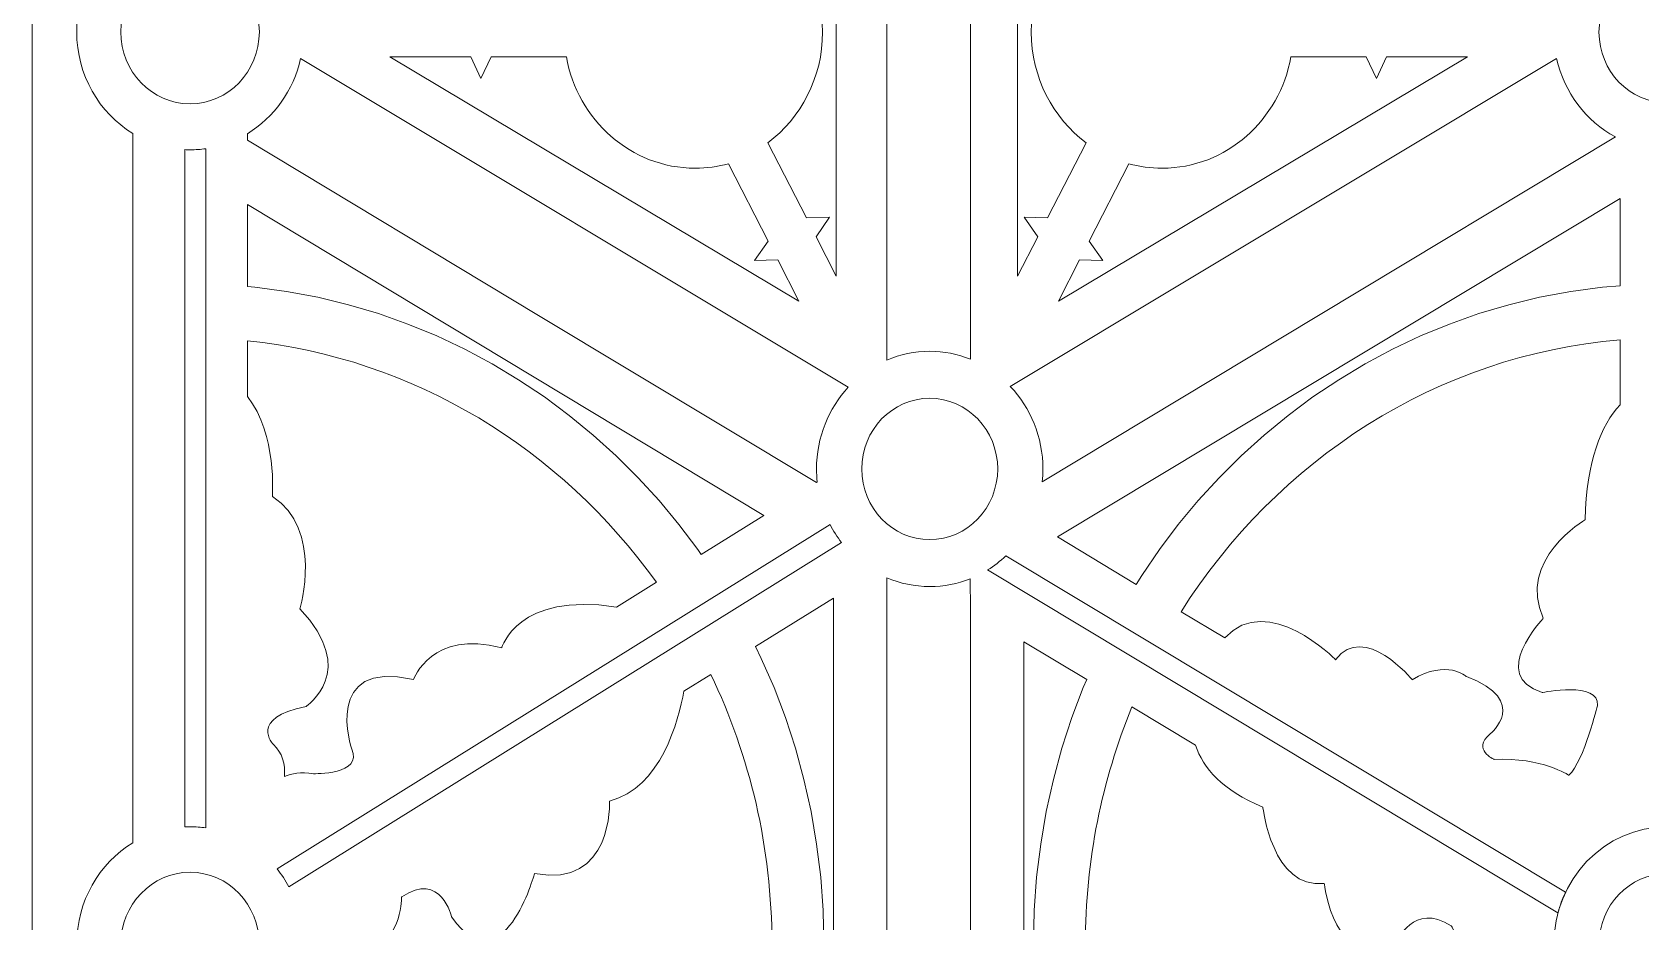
# Model space of a CAD drawing. Header units: centimetres. Extents: x 10.1 to 16.7, y -9.5 to 9.5.
# Drawn here: x 10.145 to 13.382, y -4.494 to -2.706 of the extents above; entities that cross this region are included whole.
import ezdxf

# ---------------------------------------------------------------- set-up
doc = ezdxf.new("R2010")
doc.units = ezdxf.units.CM
doc.header["$MEASUREMENT"] = 0
doc.layers.add('layer 1', color=7, linetype='Continuous')

msp = doc.modelspace()

# ---------------------------------------------------------------- linework, layer by layer
at = {"layer": 'layer 1', "color": 250, "lineweight": 9}
for points, knots in [([(10.14539, 9.49999), (10.14539, 9.49999), (16.7385, 9.49999), (16.7385, 9.49999), (16.7385, 9.49999), (16.7385, 9.49999), (16.7385, -9.50001), (16.7385, -9.50001), (16.7385, -9.50001), (16.7385, -9.50001), (10.14539, -9.50001), (10.14539, -9.50001), (10.14539, -9.50001), (10.14539, -9.50001), (10.14539, 9.49999), (10.14539, 9.49999)], [0, 0, 0, 0, 0.2, 0.2, 0.2, 0.2, 0.4, 0.4, 0.4, 0.4, 0.6, 0.6, 0.6, 0.6, 1, 1, 1, 1]), ([(11.76315, -2.19706), (11.76315, -2.19706), (11.76315, -3.19678), (11.76315, -3.19678), (11.76315, -3.19678), (11.76315, -3.19678), (11.72239, -3.1172), (11.72239, -3.1172), (11.72239, -3.1172), (11.72239, -3.1172), (11.74965, -3.07795), (11.74965, -3.07795), (11.74965, -3.07795), (11.74965, -3.07795), (11.70309, -3.07955), (11.70309, -3.07955), (11.70309, -3.07955), (11.70309, -3.07955), (11.62548, -2.92818), (11.62548, -2.92818)], [0, 0, 0, 0, 0.1666667, 0.1666667, 0.1666667, 0.1666667, 0.3333333, 0.3333333, 0.3333333, 0.3333333, 0.5, 0.5, 0.5, 0.5, 0.6666667, 0.6666667, 0.6666667, 0.6666667, 1, 1, 1, 1]), ([(12.12802, -2.19706), (12.12802, -2.19706), (12.12802, -3.19678), (12.12802, -3.19678), (12.12802, -3.19678), (12.12802, -3.19678), (12.16879, -3.1172), (12.16879, -3.1172), (12.16879, -3.1172), (12.16879, -3.1172), (12.14152, -3.07795), (12.14152, -3.07795), (12.14152, -3.07795), (12.14152, -3.07795), (12.18808, -3.07955), (12.18808, -3.07955), (12.18808, -3.07955), (12.18808, -3.07955), (12.26568, -2.92818), (12.26568, -2.92818)], [0, 0, 0, 0, 0.1666667, 0.1666667, 0.1666667, 0.1666667, 0.3333333, 0.3333333, 0.3333333, 0.3333333, 0.5, 0.5, 0.5, 0.5, 0.6666667, 0.6666667, 0.6666667, 0.6666667, 1, 1, 1, 1]), ([(11.62548, -2.92818), (11.69206, -2.87849), (11.7356, -2.79739), (11.7356, -2.70607), (11.7356, -2.70607), (11.7356, -2.61165), (11.68909, -2.52817), (11.61862, -2.47902)], [0, 0, 0, 0, 0.3333333, 0.3333333, 0.3333333, 0.3333333, 1, 1, 1, 1]), ([(12.26568, -2.92818), (12.19911, -2.87849), (12.15558, -2.79739), (12.15558, -2.70607), (12.15558, -2.70607), (12.15558, -2.61165), (12.20208, -2.52817), (12.27255, -2.47902)], [0, 0, 0, 0, 0.3333333, 0.3333333, 0.3333333, 0.3333333, 1, 1, 1, 1]), ([(10.34781, -2.9096), (10.28041, -2.86837), (10.23503, -2.79223), (10.23503, -2.70543), (10.23503, -2.70543), (10.23503, -2.61864), (10.28041, -2.54251), (10.34781, -2.5013)], [0, 0, 0, 0, 0.3333333, 0.3333333, 0.3333333, 0.3333333, 1, 1, 1, 1]), ([(10.60245, -2.70543), (10.60245, -2.78517), (10.53983, -2.8502), (10.46304, -2.8502), (10.46304, -2.8502), (10.38624, -2.8502), (10.32363, -2.78517), (10.32363, -2.70543), (10.32363, -2.70543), (10.32363, -2.62571), (10.38624, -2.56069), (10.46304, -2.56069), (10.46304, -2.56069), (10.53983, -2.56069), (10.60245, -2.62571), (10.60245, -2.70543)], [0, 0, 0, 0, 0.2, 0.2, 0.2, 0.2, 0.4, 0.4, 0.4, 0.4, 0.6, 0.6, 0.6, 0.6, 1, 1, 1, 1]), ([(13.57128, -2.70599), (13.57128, -2.78422), (13.50982, -2.84804), (13.43449, -2.84804), (13.43449, -2.84804), (13.35913, -2.84804), (13.29769, -2.78422), (13.29769, -2.70599), (13.29769, -2.70599), (13.29769, -2.62776), (13.35913, -2.56395), (13.43449, -2.56395), (13.43449, -2.56395), (13.50982, -2.56395), (13.57128, -2.62776), (13.57128, -2.70599)], [0, 0, 0, 0, 0.2, 0.2, 0.2, 0.2, 0.4, 0.4, 0.4, 0.4, 0.6, 0.6, 0.6, 0.6, 1, 1, 1, 1]), ([(11.68791, -3.24671), (11.68791, -3.24671), (10.86522, -2.75544), (10.86522, -2.75544), (10.86522, -2.75544), (10.86522, -2.75544), (11.02769, -2.75544), (11.02769, -2.75544), (11.02769, -2.75544), (11.02769, -2.75544), (11.04821, -2.79889), (11.04821, -2.79889), (11.04821, -2.79889), (11.04821, -2.79889), (11.06877, -2.75544), (11.06877, -2.75544), (11.06877, -2.75544), (11.06877, -2.75544), (11.22018, -2.75544), (11.22018, -2.75544)], [0, 0, 0, 0, 0.1666667, 0.1666667, 0.1666667, 0.1666667, 0.3333333, 0.3333333, 0.3333333, 0.3333333, 0.5, 0.5, 0.5, 0.5, 0.6666667, 0.6666667, 0.6666667, 0.6666667, 1, 1, 1, 1]), ([(11.22018, -2.75544), (11.24268, -2.88259), (11.35038, -2.97946), (11.47915, -2.97946), (11.47915, -2.97946), (11.50233, -2.97946), (11.52482, -2.97631), (11.54624, -2.97041)], [0, 0, 0, 0, 0.3333333, 0.3333333, 0.3333333, 0.3333333, 1, 1, 1, 1]), ([(12.21012, -3.24671), (12.21012, -3.24671), (13.03282, -2.75544), (13.03282, -2.75544), (13.03282, -2.75544), (13.03282, -2.75544), (12.87035, -2.75544), (12.87035, -2.75544), (12.87035, -2.75544), (12.87035, -2.75544), (12.84982, -2.79889), (12.84982, -2.79889), (12.84982, -2.79889), (12.84982, -2.79889), (12.82927, -2.75544), (12.82927, -2.75544), (12.82927, -2.75544), (12.82927, -2.75544), (12.67785, -2.75544), (12.67785, -2.75544)], [0, 0, 0, 0, 0.1666667, 0.1666667, 0.1666667, 0.1666667, 0.3333333, 0.3333333, 0.3333333, 0.3333333, 0.5, 0.5, 0.5, 0.5, 0.6666667, 0.6666667, 0.6666667, 0.6666667, 1, 1, 1, 1]), ([(12.67785, -2.75544), (12.65536, -2.88259), (12.54766, -2.97946), (12.41887, -2.97946), (12.41887, -2.97946), (12.39571, -2.97946), (12.37321, -2.97631), (12.35178, -2.97041)], [0, 0, 0, 0, 0.3333333, 0.3333333, 0.3333333, 0.3333333, 1, 1, 1, 1]), ([(10.57833, -2.91013), (10.57833, -2.91013), (10.57833, -2.92295), (10.57833, -2.92295), (10.57833, -2.92295), (10.57833, -2.92295), (11.16434, -3.27541), (11.16434, -3.27541), (11.16434, -3.27541), (11.16434, -3.27541), (11.72323, -3.61155), (11.72323, -3.61155), (11.72323, -3.61155), (11.72323, -3.61155), (11.7248, -3.61022), (11.7248, -3.61022)], [0, 0, 0, 0, 0.2, 0.2, 0.2, 0.2, 0.4, 0.4, 0.4, 0.4, 0.6, 0.6, 0.6, 0.6, 1, 1, 1, 1]), ([(10.49462, -2.94027), (10.48446, -2.94173), (10.47409, -2.94249), (10.46355, -2.94249), (10.46355, -2.94249), (10.45992, -2.94249), (10.45635, -2.94239), (10.45277, -2.94221)], [0, 0, 0, 0, 0.3333333, 0.3333333, 0.3333333, 0.3333333, 1, 1, 1, 1]), ([(12.17753, -3.60991), (12.17753, -3.60991), (12.73369, -3.27541), (12.73369, -3.27541), (12.73369, -3.27541), (12.73369, -3.27541), (13.33065, -2.91639), (13.33065, -2.91639)], [0, 0, 0, 0, 0.3333333, 0.3333333, 0.3333333, 0.3333333, 1, 1, 1, 1]), ([(11.54624, -2.97041), (11.54624, -2.97041), (11.62599, -3.12594), (11.62599, -3.12594), (11.62599, -3.12594), (11.62599, -3.12594), (11.59872, -3.16518), (11.59872, -3.16518), (11.59872, -3.16518), (11.59872, -3.16518), (11.64528, -3.1636), (11.64528, -3.1636), (11.64528, -3.1636), (11.64528, -3.1636), (11.68791, -3.24671), (11.68791, -3.24671)], [0, 0, 0, 0, 0.2, 0.2, 0.2, 0.2, 0.4, 0.4, 0.4, 0.4, 0.6, 0.6, 0.6, 0.6, 1, 1, 1, 1]), ([(12.35178, -2.97041), (12.35178, -2.97041), (12.27204, -3.12594), (12.27204, -3.12594), (12.27204, -3.12594), (12.27204, -3.12594), (12.29932, -3.16518), (12.29932, -3.16518), (12.29932, -3.16518), (12.29932, -3.16518), (12.25275, -3.1636), (12.25275, -3.1636), (12.25275, -3.1636), (12.25275, -3.1636), (12.21012, -3.24671), (12.21012, -3.24671)], [0, 0, 0, 0, 0.2, 0.2, 0.2, 0.2, 0.4, 0.4, 0.4, 0.4, 0.6, 0.6, 0.6, 0.6, 1, 1, 1, 1]), ([(12.3668, -3.81613), (12.3668, -3.81613), (12.37788, -3.7982), (12.37788, -3.7982), (12.37788, -3.7982), (12.37788, -3.7982), (12.41342, -3.74615), (12.41342, -3.74615), (12.41342, -3.74615), (12.41342, -3.74615), (12.4513, -3.69599), (12.4513, -3.69599), (12.4513, -3.69599), (12.4513, -3.69599), (12.49137, -3.64778), (12.49137, -3.64778), (12.49137, -3.64778), (12.49137, -3.64778), (12.5336, -3.60168), (12.5336, -3.60168), (12.5336, -3.60168), (12.5336, -3.60168), (12.57786, -3.55767), (12.57786, -3.55767), (12.57786, -3.55767), (12.57786, -3.55767), (12.62411, -3.51591), (12.62411, -3.51591), (12.62411, -3.51591), (12.62411, -3.51591), (12.67225, -3.47645), (12.67225, -3.47645), (12.67225, -3.47645), (12.67225, -3.47645), (12.72222, -3.43938), (12.72222, -3.43938), (12.72222, -3.43938), (12.72222, -3.43938), (12.77396, -3.40476), (12.77396, -3.40476), (12.77396, -3.40476), (12.77396, -3.40476), (12.82733, -3.37272), (12.82733, -3.37272), (12.82733, -3.37272), (12.82733, -3.37272), (12.8823, -3.34332), (12.8823, -3.34332), (12.8823, -3.34332), (12.8823, -3.34332), (12.93876, -3.31664), (12.93876, -3.31664), (12.93876, -3.31664), (12.93876, -3.31664), (12.99665, -3.29279), (12.99665, -3.29279), (12.99665, -3.29279), (12.99665, -3.29279), (13.05588, -3.27183), (13.05588, -3.27183), (13.05588, -3.27183), (13.05588, -3.27183), (13.11638, -3.25387), (13.11638, -3.25387), (13.11638, -3.25387), (13.11638, -3.25387), (13.17804, -3.23897), (13.17804, -3.23897), (13.17804, -3.23897), (13.17804, -3.23897), (13.24075, -3.22725), (13.24075, -3.22725), (13.24075, -3.22725), (13.24075, -3.22725), (13.30447, -3.21877), (13.30447, -3.21877), (13.30447, -3.21877), (13.30447, -3.21877), (13.33998, -3.21593), (13.33998, -3.21593), (13.33998, -3.21593), (13.33998, -3.21593), (13.33998, -3.04012), (13.33998, -3.04012), (13.33998, -3.04012), (13.33998, -3.04012), (12.20816, -3.72087), (12.20816, -3.72087), (12.20816, -3.72087), (12.20816, -3.72087), (12.3668, -3.81613), (12.3668, -3.81613)], [0, 0, 0, 0, 0.0416667, 0.0416667, 0.0416667, 0.0416667, 0.0833333, 0.0833333, 0.0833333, 0.0833333, 0.125, 0.125, 0.125, 0.125, 0.1666667, 0.1666667, 0.1666667, 0.1666667, 0.2083333, 0.2083333, 0.2083333, 0.2083333, 0.25, 0.25, 0.25, 0.25, 0.2916667, 0.2916667, 0.2916667, 0.2916667, 0.3333333, 0.3333333, 0.3333333, 0.3333333, 0.375, 0.375, 0.375, 0.375, 0.4166667, 0.4166667, 0.4166667, 0.4166667, 0.4583333, 0.4583333, 0.4583333, 0.4583333, 0.5, 0.5, 0.5, 0.5, 0.5416667, 0.5416667, 0.5416667, 0.5416667, 0.5833333, 0.5833333, 0.5833333, 0.5833333, 0.625, 0.625, 0.625, 0.625, 0.6666667, 0.6666667, 0.6666667, 0.6666667, 0.7083333, 0.7083333, 0.7083333, 0.7083333, 0.75, 0.75, 0.75, 0.75, 0.7916667, 0.7916667, 0.7916667, 0.7916667, 0.8333333, 0.8333333, 0.8333333, 0.8333333, 0.875, 0.875, 0.875, 0.875, 0.9166667, 0.9166667, 0.9166667, 0.9166667, 1, 1, 1, 1]), ([(10.57833, -3.21755), (10.57833, -3.21755), (10.59354, -3.21877), (10.59354, -3.21877), (10.59354, -3.21877), (10.59354, -3.21877), (10.65725, -3.22725), (10.65725, -3.22725), (10.65725, -3.22725), (10.65725, -3.22725), (10.72002, -3.23897), (10.72002, -3.23897), (10.72002, -3.23897), (10.72002, -3.23897), (10.78165, -3.25387), (10.78165, -3.25387), (10.78165, -3.25387), (10.78165, -3.25387), (10.84216, -3.27183), (10.84216, -3.27183), (10.84216, -3.27183), (10.84216, -3.27183), (10.90138, -3.29278), (10.90138, -3.29278), (10.90138, -3.29278), (10.90138, -3.29278), (10.95927, -3.31664), (10.95927, -3.31664), (10.95927, -3.31664), (10.95927, -3.31664), (11.01574, -3.34332), (11.01574, -3.34332), (11.01574, -3.34332), (11.01574, -3.34332), (11.07071, -3.37272), (11.07071, -3.37272), (11.07071, -3.37272), (11.07071, -3.37272), (11.1241, -3.40476), (11.1241, -3.40476), (11.1241, -3.40476), (11.1241, -3.40476), (11.17582, -3.43938), (11.17582, -3.43938), (11.17582, -3.43938), (11.17582, -3.43938), (11.22575, -3.47645), (11.22575, -3.47645), (11.22575, -3.47645), (11.22575, -3.47645), (11.27392, -3.51591), (11.27392, -3.51591), (11.27392, -3.51591), (11.27392, -3.51591), (11.32018, -3.55767), (11.32018, -3.55767), (11.32018, -3.55767), (11.32018, -3.55767), (11.36443, -3.60168), (11.36443, -3.60168), (11.36443, -3.60168), (11.36443, -3.60168), (11.40667, -3.64778), (11.40667, -3.64778), (11.40667, -3.64778), (11.40667, -3.64778), (11.44673, -3.69599), (11.44673, -3.69599), (11.44673, -3.69599), (11.44673, -3.69599), (11.48461, -3.74615), (11.48461, -3.74615), (11.48461, -3.74615), (11.48461, -3.74615), (11.49125, -3.75589), (11.49125, -3.75589), (11.49125, -3.75589), (11.49125, -3.75589), (11.6175, -3.67733), (11.6175, -3.67733), (11.6175, -3.67733), (11.6175, -3.67733), (10.57833, -3.05233), (10.57833, -3.05233), (10.57833, -3.05233), (10.57833, -3.05233), (10.57833, -3.21755), (10.57833, -3.21755)], [0, 0, 0, 0, 0.0434783, 0.0434783, 0.0434783, 0.0434783, 0.0869565, 0.0869565, 0.0869565, 0.0869565, 0.1304348, 0.1304348, 0.1304348, 0.1304348, 0.173913, 0.173913, 0.173913, 0.173913, 0.2173913, 0.2173913, 0.2173913, 0.2173913, 0.2608696, 0.2608696, 0.2608696, 0.2608696, 0.3043478, 0.3043478, 0.3043478, 0.3043478, 0.3478261, 0.3478261, 0.3478261, 0.3478261, 0.3913043, 0.3913043, 0.3913043, 0.3913043, 0.4347826, 0.4347826, 0.4347826, 0.4347826, 0.4782609, 0.4782609, 0.4782609, 0.4782609, 0.5217391, 0.5217391, 0.5217391, 0.5217391, 0.5652174, 0.5652174, 0.5652174, 0.5652174, 0.6086957, 0.6086957, 0.6086957, 0.6086957, 0.6521739, 0.6521739, 0.6521739, 0.6521739, 0.6956522, 0.6956522, 0.6956522, 0.6956522, 0.7391304, 0.7391304, 0.7391304, 0.7391304, 0.7826087, 0.7826087, 0.7826087, 0.7826087, 0.826087, 0.826087, 0.826087, 0.826087, 0.8695652, 0.8695652, 0.8695652, 0.8695652, 0.9130435, 0.9130435, 0.9130435, 0.9130435, 1, 1, 1, 1]), ([(11.86511, -3.36506), (11.89168, -3.35375), (11.92073, -3.34748), (11.95116, -3.34748), (11.95116, -3.34748), (11.97995, -3.34748), (12.00751, -3.35311), (12.03292, -3.3633)], [0, 0, 0, 0, 0.3333333, 0.3333333, 0.3333333, 0.3333333, 1, 1, 1, 1]), ([(11.7248, -3.61022), (11.72385, -3.6016), (11.72339, -3.59286), (11.72339, -3.58399), (11.72339, -3.58399), (11.72339, -3.52036), (11.7478, -3.46244), (11.78742, -3.41986)], [0, 0, 0, 0, 0.3333333, 0.3333333, 0.3333333, 0.3333333, 1, 1, 1, 1]), ([(11.32121, -3.8617), (11.12149, -3.83062), (11.08999, -3.94379), (11.08999, -3.94379), (11.08999, -3.94379), (10.94968, -3.9053), (10.91262, -4.00701), (10.91262, -4.00701), (10.91262, -4.00701), (10.72732, -3.96578), (10.7882, -4.14719), (10.7882, -4.14719), (10.7882, -4.14719), (10.81202, -4.19942), (10.71144, -4.19666), (10.71144, -4.19666), (10.71144, -4.19666), (10.68579, -4.1925), (10.66698, -4.19587), (10.65315, -4.20262), (10.65315, -4.20262), (10.65461, -4.17701), (10.64859, -4.15425), (10.63065, -4.13806), (10.63065, -4.13806), (10.63065, -4.13806), (10.57919, -4.08478), (10.69656, -4.06131), (10.69656, -4.06131), (10.69656, -4.06131), (10.80363, -3.99096), (10.68419, -3.86518), (10.68419, -3.86518), (10.68419, -3.86518), (10.73154, -3.70526), (10.6286, -3.63918), (10.6286, -3.63918), (10.6286, -3.63918), (10.63864, -3.5142), (10.57833, -3.43825)], [0, 0, 0, 0, 0.0909091, 0.0909091, 0.0909091, 0.0909091, 0.1818182, 0.1818182, 0.1818182, 0.1818182, 0.2727273, 0.2727273, 0.2727273, 0.2727273, 0.3636364, 0.3636364, 0.3636364, 0.3636364, 0.4545455, 0.4545455, 0.4545455, 0.4545455, 0.5454545, 0.5454545, 0.5454545, 0.5454545, 0.6363636, 0.6363636, 0.6363636, 0.6363636, 0.7272727, 0.7272727, 0.7272727, 0.7272727, 0.8181818, 0.8181818, 0.8181818, 0.8181818, 1, 1, 1, 1]), ([(12.08792, -3.58399), (12.08792, -3.66223), (12.02648, -3.72604), (11.95116, -3.72604), (11.95116, -3.72604), (11.8758, -3.72604), (11.81433, -3.66223), (11.81433, -3.58399), (11.81433, -3.58399), (11.81433, -3.50576), (11.8758, -3.44195), (11.95116, -3.44195), (11.95116, -3.44195), (12.02648, -3.44195), (12.08792, -3.50576), (12.08792, -3.58399)], [0, 0, 0, 0, 0.2, 0.2, 0.2, 0.2, 0.4, 0.4, 0.4, 0.4, 0.6, 0.6, 0.6, 0.6, 1, 1, 1, 1]), ([(13.33998, -3.45507), (13.30219, -3.49657), (13.27227, -3.5671), (13.27008, -3.68609), (13.27008, -3.68609), (13.27008, -3.68609), (13.13213, -3.76709), (13.18567, -3.88435), (13.18567, -3.88435), (13.18567, -3.88435), (13.07443, -3.99948), (13.18358, -4.03361), (13.18358, -4.03361), (13.18358, -4.03361), (13.29887, -4.01016), (13.29477, -4.05919), (13.29477, -4.05919), (13.29477, -4.05919), (13.268, -4.17003), (13.23713, -4.1999), (13.23713, -4.1999), (13.23713, -4.1999), (13.18358, -4.16365), (13.0868, -4.16791), (13.0868, -4.16791), (13.0868, -4.16791), (13.04153, -4.14872), (13.07859, -4.11675), (13.07859, -4.11675), (13.07859, -4.11675), (13.16092, -4.05065), (13.03121, -4.00162), (13.03121, -4.00162), (13.03121, -4.00162), (12.9921, -3.96537), (12.92209, -4.00802), (12.92209, -4.00802), (12.92209, -4.00802), (12.82533, -3.89075), (12.76765, -3.96749), (12.76765, -3.96749), (12.76765, -3.96749), (12.63201, -3.8291), (12.54476, -3.92369)], [0, 0, 0, 0, 0.0833333, 0.0833333, 0.0833333, 0.0833333, 0.1666667, 0.1666667, 0.1666667, 0.1666667, 0.25, 0.25, 0.25, 0.25, 0.3333333, 0.3333333, 0.3333333, 0.3333333, 0.4166667, 0.4166667, 0.4166667, 0.4166667, 0.5, 0.5, 0.5, 0.5, 0.5833333, 0.5833333, 0.5833333, 0.5833333, 0.6666667, 0.6666667, 0.6666667, 0.6666667, 0.75, 0.75, 0.75, 0.75, 0.8333333, 0.8333333, 0.8333333, 0.8333333, 1, 1, 1, 1]), ([(12.03281, -3.80472), (12.00745, -3.8149), (11.97989, -3.82049), (11.95116, -3.82049), (11.95116, -3.82049), (11.92073, -3.82049), (11.89168, -3.81424), (11.86511, -3.80292)], [0, 0, 0, 0, 0.3333333, 0.3333333, 0.3333333, 0.3333333, 1, 1, 1, 1]), ([(11.86511, -3.80292), (11.86511, -3.80292), (11.86511, -4.53986), (11.86511, -4.53986), (11.86511, -4.53986), (11.86511, -4.53986), (11.86511, -5.27745), (11.86511, -5.27745)], [0, 0, 0, 0, 0.3333333, 0.3333333, 0.3333333, 0.3333333, 1, 1, 1, 1]), ([(12.01856, -5.27049), (12.01856, -5.27049), (12.03292, -5.26163), (12.03292, -5.26163), (12.03292, -5.26163), (12.03292, -5.26163), (12.03292, -4.53986), (12.03292, -4.53986), (12.03292, -4.53986), (12.03292, -4.53986), (12.03292, -3.86665), (12.03292, -3.86665), (12.03292, -3.86665), (12.03292, -3.86665), (12.03281, -3.80472), (12.03281, -3.80472)], [0, 0, 0, 0, 0.2, 0.2, 0.2, 0.2, 0.4, 0.4, 0.4, 0.4, 0.6, 0.6, 0.6, 0.6, 1, 1, 1, 1]), ([(11.73838, -4.53986), (11.73838, -4.53986), (11.73669, -4.60795), (11.73669, -4.60795), (11.73669, -4.60795), (11.73669, -4.60795), (11.73177, -4.67523), (11.73177, -4.67523), (11.73177, -4.67523), (11.73177, -4.67523), (11.72362, -4.74156), (11.72362, -4.74156), (11.72362, -4.74156), (11.72362, -4.74156), (11.71237, -4.80686), (11.71237, -4.80686), (11.71237, -4.80686), (11.71237, -4.80686), (11.69809, -4.87106), (11.69809, -4.87106), (11.69809, -4.87106), (11.69809, -4.87106), (11.68088, -4.93404), (11.68088, -4.93404), (11.68088, -4.93404), (11.68088, -4.93404), (11.66077, -4.99572), (11.66077, -4.99572), (11.66077, -4.99572), (11.66077, -4.99572), (11.63791, -5.056), (11.63791, -5.056), (11.63791, -5.056), (11.63791, -5.056), (11.61232, -5.11481), (11.61232, -5.11481), (11.61232, -5.11481), (11.61232, -5.11481), (11.60055, -5.13868), (11.60055, -5.13868), (11.60055, -5.13868), (11.60055, -5.13868), (11.7573, -5.23266), (11.7573, -5.23266), (11.7573, -5.23266), (11.7573, -5.23266), (11.7573, -3.84364), (11.7573, -3.84364), (11.7573, -3.84364), (11.7573, -3.84364), (11.6006, -3.94116), (11.6006, -3.94116), (11.6006, -3.94116), (11.6006, -3.94116), (11.61232, -3.96491), (11.61232, -3.96491), (11.61232, -3.96491), (11.61232, -3.96491), (11.63791, -4.02372), (11.63791, -4.02372), (11.63791, -4.02372), (11.63791, -4.02372), (11.66077, -4.084), (11.66077, -4.084), (11.66077, -4.084), (11.66077, -4.084), (11.68088, -4.14568), (11.68088, -4.14568), (11.68088, -4.14568), (11.68088, -4.14568), (11.69809, -4.20867), (11.69809, -4.20867), (11.69809, -4.20867), (11.69809, -4.20867), (11.71237, -4.27286), (11.71237, -4.27286), (11.71237, -4.27286), (11.71237, -4.27286), (11.72362, -4.33817), (11.72362, -4.33817), (11.72362, -4.33817), (11.72362, -4.33817), (11.73177, -4.40451), (11.73177, -4.40451), (11.73177, -4.40451), (11.73177, -4.40451), (11.73669, -4.47178), (11.73669, -4.47178), (11.73669, -4.47178), (11.73669, -4.47178), (11.73838, -4.53986), (11.73838, -4.53986)], [0, 0, 0, 0, 0.0416667, 0.0416667, 0.0416667, 0.0416667, 0.0833333, 0.0833333, 0.0833333, 0.0833333, 0.125, 0.125, 0.125, 0.125, 0.1666667, 0.1666667, 0.1666667, 0.1666667, 0.2083333, 0.2083333, 0.2083333, 0.2083333, 0.25, 0.25, 0.25, 0.25, 0.2916667, 0.2916667, 0.2916667, 0.2916667, 0.3333333, 0.3333333, 0.3333333, 0.3333333, 0.375, 0.375, 0.375, 0.375, 0.4166667, 0.4166667, 0.4166667, 0.4166667, 0.4583333, 0.4583333, 0.4583333, 0.4583333, 0.5, 0.5, 0.5, 0.5, 0.5416667, 0.5416667, 0.5416667, 0.5416667, 0.5833333, 0.5833333, 0.5833333, 0.5833333, 0.625, 0.625, 0.625, 0.625, 0.6666667, 0.6666667, 0.6666667, 0.6666667, 0.7083333, 0.7083333, 0.7083333, 0.7083333, 0.75, 0.75, 0.75, 0.75, 0.7916667, 0.7916667, 0.7916667, 0.7916667, 0.8333333, 0.8333333, 0.8333333, 0.8333333, 0.875, 0.875, 0.875, 0.875, 0.9166667, 0.9166667, 0.9166667, 0.9166667, 1, 1, 1, 1]), ([(12.28256, -5.10756), (12.28256, -5.10756), (12.26012, -5.056), (12.26012, -5.056), (12.26012, -5.056), (12.26012, -5.056), (12.23723, -4.99572), (12.23723, -4.99572), (12.23723, -4.99572), (12.23723, -4.99572), (12.21715, -4.93404), (12.21715, -4.93404), (12.21715, -4.93404), (12.21715, -4.93404), (12.19991, -4.87106), (12.19991, -4.87106), (12.19991, -4.87106), (12.19991, -4.87106), (12.18566, -4.80686), (12.18566, -4.80686), (12.18566, -4.80686), (12.18566, -4.80686), (12.17442, -4.74156), (12.17442, -4.74156), (12.17442, -4.74156), (12.17442, -4.74156), (12.16626, -4.67523), (12.16626, -4.67523), (12.16626, -4.67523), (12.16626, -4.67523), (12.16134, -4.60795), (12.16134, -4.60795), (12.16134, -4.60795), (12.16134, -4.60795), (12.15968, -4.53986), (12.15968, -4.53986), (12.15968, -4.53986), (12.15968, -4.53986), (12.16134, -4.47178), (12.16134, -4.47178), (12.16134, -4.47178), (12.16134, -4.47178), (12.16626, -4.40451), (12.16626, -4.40451), (12.16626, -4.40451), (12.16626, -4.40451), (12.17442, -4.33817), (12.17442, -4.33817), (12.17442, -4.33817), (12.17442, -4.33817), (12.18566, -4.27286), (12.18566, -4.27286), (12.18566, -4.27286), (12.18566, -4.27286), (12.19991, -4.20867), (12.19991, -4.20867), (12.19991, -4.20867), (12.19991, -4.20867), (12.21715, -4.14568), (12.21715, -4.14568), (12.21715, -4.14568), (12.21715, -4.14568), (12.23723, -4.084), (12.23723, -4.084), (12.23723, -4.084), (12.23723, -4.084), (12.26012, -4.02372), (12.26012, -4.02372), (12.26012, -4.02372), (12.26012, -4.02372), (12.26726, -4.00736), (12.26726, -4.00736), (12.26726, -4.00736), (12.26726, -4.00736), (12.14073, -3.93139), (12.14073, -3.93139), (12.14073, -3.93139), (12.14073, -3.93139), (12.14073, -5.19509), (12.14073, -5.19509), (12.14073, -5.19509), (12.14073, -5.19509), (12.28256, -5.10756), (12.28256, -5.10756)], [0, 0, 0, 0, 0.0454545, 0.0454545, 0.0454545, 0.0454545, 0.0909091, 0.0909091, 0.0909091, 0.0909091, 0.1363636, 0.1363636, 0.1363636, 0.1363636, 0.1818182, 0.1818182, 0.1818182, 0.1818182, 0.2272727, 0.2272727, 0.2272727, 0.2272727, 0.2727273, 0.2727273, 0.2727273, 0.2727273, 0.3181818, 0.3181818, 0.3181818, 0.3181818, 0.3636364, 0.3636364, 0.3636364, 0.3636364, 0.4090909, 0.4090909, 0.4090909, 0.4090909, 0.4545455, 0.4545455, 0.4545455, 0.4545455, 0.5, 0.5, 0.5, 0.5, 0.5454545, 0.5454545, 0.5454545, 0.5454545, 0.5909091, 0.5909091, 0.5909091, 0.5909091, 0.6363636, 0.6363636, 0.6363636, 0.6363636, 0.6818182, 0.6818182, 0.6818182, 0.6818182, 0.7272727, 0.7272727, 0.7272727, 0.7272727, 0.7727273, 0.7727273, 0.7727273, 0.7727273, 0.8181818, 0.8181818, 0.8181818, 0.8181818, 0.8636364, 0.8636364, 0.8636364, 0.8636364, 0.9090909, 0.9090909, 0.9090909, 0.9090909, 1, 1, 1, 1]), ([(10.83018, -4.54705), (10.88881, -4.52742), (10.88878, -4.44405), (10.88878, -4.44405), (10.88878, -4.44405), (10.96822, -4.39182), (10.98939, -4.48527), (10.98939, -4.48527), (10.98939, -4.48527), (11.09264, -4.6282), (11.15615, -4.39732), (11.15615, -4.39732), (11.15615, -4.39732), (11.315, -4.42755), (11.30704, -4.25163), (11.30704, -4.25163), (11.30704, -4.25163), (11.41054, -4.22585), (11.44606, -4.08915), (11.45663, -4.03075)], [0, 0, 0, 0, 0.1666667, 0.1666667, 0.1666667, 0.1666667, 0.3333333, 0.3333333, 0.3333333, 0.3333333, 0.5, 0.5, 0.5, 0.5, 0.6666667, 0.6666667, 0.6666667, 0.6666667, 1, 1, 1, 1]), ([(12.37439, -5.05509), (12.30387, -4.89843), (12.26434, -4.72382), (12.26434, -4.53986), (12.26434, -4.53986), (12.26434, -4.37066), (12.29774, -4.20931), (12.35797, -4.06262)], [0, 0, 0, 0, 0.3333333, 0.3333333, 0.3333333, 0.3333333, 1, 1, 1, 1]), ([(12.48613, -4.13944), (12.50098, -4.1853), (12.53976, -4.23027), (12.62144, -4.26385), (12.62144, -4.26385), (12.62144, -4.26385), (12.64, -4.43013), (12.745, -4.41735), (12.745, -4.41735), (12.745, -4.41735), (12.76355, -4.6007), (12.89121, -4.53461), (12.89121, -4.53461), (12.89121, -4.53461), (12.92413, -4.45361), (13.00031, -4.50264), (13.00031, -4.50264), (13.00031, -4.50264), (13.0374, -4.56872), (13.06622, -4.56872), (13.06622, -4.56872), (13.06622, -4.56872), (13.02916, -4.67533), (12.93238, -4.68385), (12.93238, -4.68385), (12.93238, -4.68385), (12.87679, -4.70091), (12.84797, -4.59431), (12.84797, -4.59431), (12.84797, -4.59431), (12.69351, -4.60283), (12.70999, -4.74781), (12.70999, -4.74781), (12.70999, -4.74781), (12.5494, -4.77766), (12.57819, -4.88), (12.57819, -4.88), (12.57819, -4.88), (12.43681, -4.92139), (12.41429, -5.03025)], [0, 0, 0, 0, 0.0909091, 0.0909091, 0.0909091, 0.0909091, 0.1818182, 0.1818182, 0.1818182, 0.1818182, 0.2727273, 0.2727273, 0.2727273, 0.2727273, 0.3636364, 0.3636364, 0.3636364, 0.3636364, 0.4545455, 0.4545455, 0.4545455, 0.4545455, 0.5454545, 0.5454545, 0.5454545, 0.5454545, 0.6363636, 0.6363636, 0.6363636, 0.6363636, 0.7272727, 0.7272727, 0.7272727, 0.7272727, 0.8181818, 0.8181818, 0.8181818, 0.8181818, 1, 1, 1, 1]), ([(10.45277, -4.30364), (10.45635, -4.30345), (10.45992, -4.30336), (10.46355, -4.30336), (10.46355, -4.30336), (10.47409, -4.30336), (10.48444, -4.30413), (10.49462, -4.30558)], [0, 0, 0, 0, 0.3333333, 0.3333333, 0.3333333, 0.3333333, 1, 1, 1, 1]), ([(13.66225, -4.53986), (13.66225, -4.67012), (13.55992, -4.77637), (13.43449, -4.77637), (13.43449, -4.77637), (13.30905, -4.77637), (13.2067, -4.67012), (13.2067, -4.53986), (13.2067, -4.53986), (13.2067, -4.40961), (13.30905, -4.30336), (13.43449, -4.30336), (13.43449, -4.30336), (13.55992, -4.30336), (13.66225, -4.40961), (13.66225, -4.53986)], [0, 0, 0, 0, 0.2, 0.2, 0.2, 0.2, 0.4, 0.4, 0.4, 0.4, 0.6, 0.6, 0.6, 0.6, 1, 1, 1, 1]), ([(10.34781, -4.7438), (10.28041, -4.70257), (10.23503, -4.62643), (10.23503, -4.53964), (10.23503, -4.53964), (10.23503, -4.45283), (10.28041, -4.37671), (10.34781, -4.33548)], [0, 0, 0, 0, 0.3333333, 0.3333333, 0.3333333, 0.3333333, 1, 1, 1, 1]), ([(10.60245, -4.53964), (10.60245, -4.61937), (10.53983, -4.68439), (10.46304, -4.68439), (10.46304, -4.68439), (10.38624, -4.68439), (10.32363, -4.61937), (10.32363, -4.53964), (10.32363, -4.53964), (10.32363, -4.45991), (10.38624, -4.39488), (10.46304, -4.39488), (10.46304, -4.39488), (10.53983, -4.39488), (10.60245, -4.45991), (10.60245, -4.53964)], [0, 0, 0, 0, 0.2, 0.2, 0.2, 0.2, 0.4, 0.4, 0.4, 0.4, 0.6, 0.6, 0.6, 0.6, 1, 1, 1, 1]), ([(13.57128, -4.53986), (13.57128, -4.6181), (13.50982, -4.6819), (13.43449, -4.6819), (13.43449, -4.6819), (13.35913, -4.6819), (13.29769, -4.6181), (13.29769, -4.53986), (13.29769, -4.53986), (13.29769, -4.46162), (13.35913, -4.39782), (13.43449, -4.39782), (13.43449, -4.39782), (13.50982, -4.39782), (13.57128, -4.46162), (13.57128, -4.53986)], [0, 0, 0, 0, 0.2, 0.2, 0.2, 0.2, 0.4, 0.4, 0.4, 0.4, 0.6, 0.6, 0.6, 0.6, 1, 1, 1, 1])]:
    msp.add_open_spline(points, degree=3, knots=knots, dxfattribs=at)
for points in [[(11.86511, -2.05404), (11.86511, -2.05404), (11.86511, -3.36506), (11.86511, -3.36506)], [(12.03292, -3.3633), (12.03292, -3.3633), (12.03292, -2.05579), (12.03292, -2.05579)], [(10.68554, -2.75895), (10.67128, -2.82321), (10.63166, -2.87762), (10.57833, -2.91013)], [(11.78742, -3.41986), (11.78742, -3.41986), (10.68554, -2.75895), (10.68554, -2.75895)], [(13.21249, -2.75894), (13.21249, -2.75894), (12.11334, -3.41823), (12.11334, -3.41823)], [(13.33065, -2.91639), (13.27177, -2.88488), (13.2277, -2.82753), (13.21249, -2.75894)], [(10.34781, -4.33548), (10.34781, -4.33548), (10.34781, -2.9096), (10.34781, -2.9096)], [(10.45277, -2.94221), (10.45277, -2.94221), (10.45277, -4.30364), (10.45277, -4.30364)], [(10.49462, -4.30558), (10.49462, -4.30558), (10.49462, -2.94027), (10.49462, -2.94027)], [(10.57833, -3.32645), (10.9142, -3.3608), (11.20917, -3.54412), (11.40126, -3.81189)], [(10.57833, -3.43825), (10.57833, -3.43825), (10.57833, -3.32645), (10.57833, -3.32645)], [(12.45698, -3.87106), (12.65021, -3.56572), (12.97146, -3.35552), (13.33998, -3.32457)], [(13.33998, -3.32457), (13.33998, -3.32457), (13.33998, -3.45507), (13.33998, -3.45507)], [(12.11334, -3.41823), (12.15383, -3.46096), (12.17891, -3.51954), (12.17891, -3.58399)], [(12.17891, -3.58399), (12.17891, -3.59277), (12.17843, -3.60139), (12.17753, -3.60991)], [(11.75055, -3.69584), (11.75055, -3.69584), (10.63802, -4.38815), (10.63802, -4.38815)], [(11.77378, -3.73206), (11.76501, -3.7208), (11.75725, -3.70868), (11.75055, -3.69584)], [(10.66195, -4.42395), (10.66195, -4.42395), (11.77378, -3.73206), (11.77378, -3.73206)], [(12.10423, -3.75888), (12.09298, -3.76949), (12.08073, -3.77895), (12.06762, -3.78708)], [(13.23043, -4.43502), (13.23043, -4.43502), (12.10423, -3.75888), (12.10423, -3.75888)], [(11.40126, -3.81189), (11.40126, -3.81189), (11.32121, -3.8617), (11.32121, -3.8617)], [(12.06762, -3.78708), (12.06762, -3.78708), (13.21514, -4.47612), (13.21514, -4.47612)], [(12.54476, -3.92369), (12.54476, -3.92369), (12.45698, -3.87106), (12.45698, -3.87106)], [(11.45663, -4.03075), (11.45663, -4.03075), (11.51081, -3.99702), (11.51081, -3.99702)], [(11.51081, -3.99702), (11.58938, -4.16067), (11.6337, -4.34503), (11.6337, -4.53986)], [(12.35797, -4.06262), (12.35797, -4.06262), (12.48613, -4.13944), (12.48613, -4.13944)], [(10.63802, -4.38815), (10.64702, -4.39926), (10.65503, -4.41123), (10.66195, -4.42395)], [(13.21514, -4.47612), (13.21902, -4.46183), (13.22413, -4.4481), (13.23043, -4.43502)]]:
    msp.add_open_spline(points, degree=3, dxfattribs=at)

doc.saveas('drawing.dxf')
